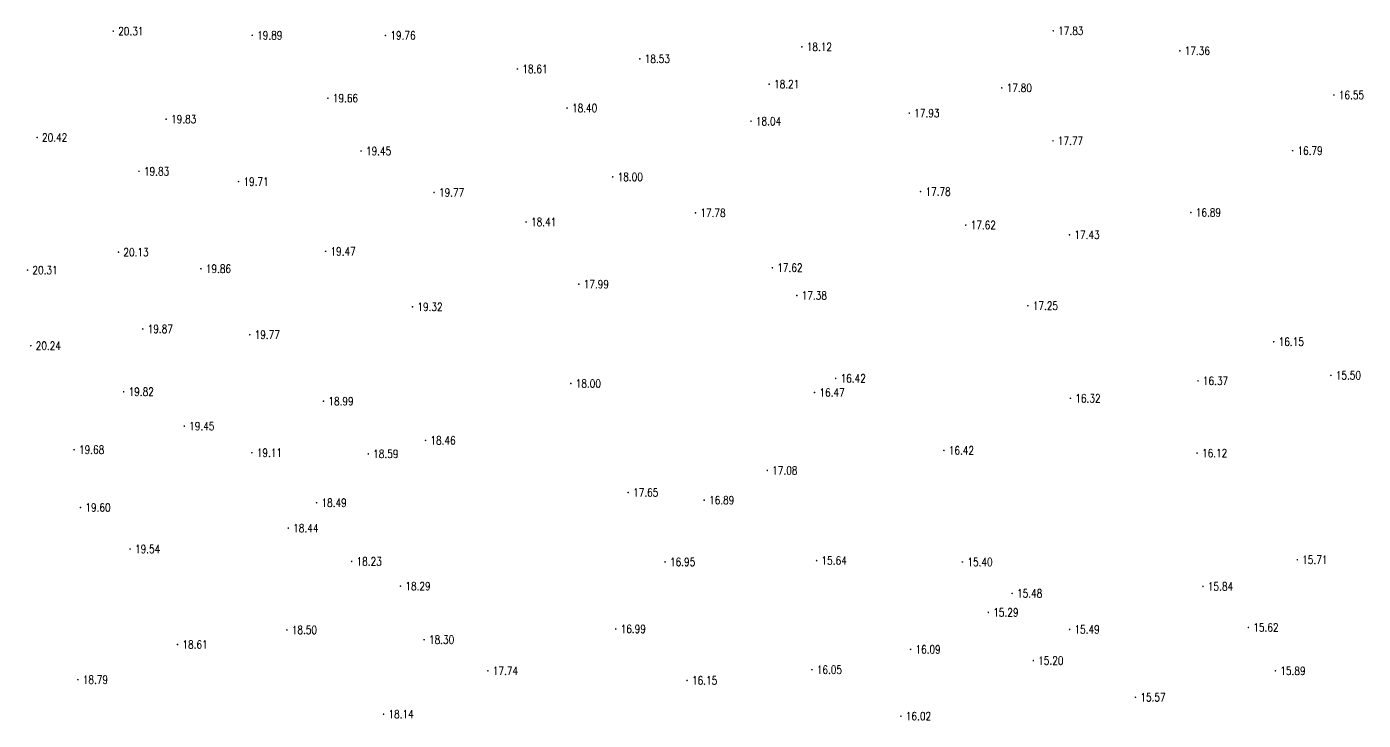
# Model space of a CAD drawing. Extents: x 476861 to 479475, y 2367369 to 2370541.
# Drawn here: x 477610.6 to 477774, y 2368754.5 to 2368839.2 of the extents above; entities that cross this region are included whole.
import ezdxf
from ezdxf.enums import TextEntityAlignment as Align

# ---------------------------------------------------------------- set-up
doc = ezdxf.new("R2010")
doc.units = 0
doc.header["$LTSCALE"] = 0.5
doc.layers.get('0').update_dxf_attribs({"linetype": 'CONTINUOUS'})
doc.layers.add('GCD', color=1, linetype='CONTINUOUS')
doc.styles.add('HZ', font='rs.shx', dxfattribs={"width": 0.8, "bigfont": 'hztxt.shx'})

# ---------------------------------------------------------------- blocks, each defined once
blk = doc.blocks.new('GC200')
at = {"linetype": 'Continuous', "const_width": 0.2, "flags": 128}
blk.add_lwpolyline([(-0.1, 0, 1), (0.1, 0, 1)], format="xyb", close=True, dxfattribs=at)

msp = doc.modelspace()

# ---------------------------------------------------------------- block references
at = {"layer": 'GCD', "linetype": 'Continuous'}
ref = msp.add_blockref('GC200', (477621.142, 2368838.704, 20.309), dxfattribs=dict(at, xscale=0.5, yscale=0.5, zscale=0.5))
ref.add_attrib('height', '20.31', dxfattribs={"linetype": 'Continuous', "height": 1, "style": 'HZ', "width": 0.8}).set_placement((477621.742, 2368838.704, 20.309), align=Align.MIDDLE_LEFT)
ref = msp.add_blockref('GC200', (477638.129, 2368838.192, 19.892), dxfattribs=dict(at, xscale=0.5, yscale=0.5, zscale=0.5))
ref.add_attrib('height', '19.89', dxfattribs={"linetype": 'Continuous', "height": 1, "style": 'HZ', "width": 0.8}).set_placement((477638.729, 2368838.192, 19.892), align=Align.MIDDLE_LEFT)
ref = msp.add_blockref('GC200', (477654.409, 2368838.184, 19.756), dxfattribs=dict(at, xscale=0.5, yscale=0.5, zscale=0.5))
ref.add_attrib('height', '19.76', dxfattribs={"linetype": 'Continuous', "height": 1, "style": 'HZ', "width": 0.8}).set_placement((477655.009, 2368838.184, 19.756), align=Align.MIDDLE_LEFT)
ref = msp.add_blockref('GC200', (477736.058, 2368838.743, 17.834), dxfattribs=dict(at, xscale=0.5, yscale=0.5, zscale=0.5))
ref.add_attrib('height', '17.83', dxfattribs={"linetype": 'Continuous', "height": 1, "style": 'HZ', "width": 0.8}).set_placement((477736.658, 2368838.743, 17.834), align=Align.MIDDLE_LEFT)
ref = msp.add_blockref('GC200', (477705.321, 2368836.784, 18.122), dxfattribs=dict(at, xscale=0.5, yscale=0.5, zscale=0.5))
ref.add_attrib('height', '18.12', dxfattribs={"linetype": 'Continuous', "height": 1, "style": 'HZ', "width": 0.8}).set_placement((477705.921, 2368836.784, 18.122), align=Align.MIDDLE_LEFT)
ref = msp.add_blockref('GC200', (477751.519, 2368836.294, 17.36), dxfattribs=dict(at, xscale=0.5, yscale=0.5, zscale=0.5))
ref.add_attrib('height', '17.36', dxfattribs={"linetype": 'Continuous', "height": 1, "style": 'HZ', "width": 0.8}).set_placement((477752.119, 2368836.294, 17.36), align=Align.MIDDLE_LEFT)
ref = msp.add_blockref('GC200', (477685.507, 2368835.326, 18.53), dxfattribs=dict(at, xscale=0.5, yscale=0.5, zscale=0.5))
ref.add_attrib('height', '18.53', dxfattribs={"linetype": 'Continuous', "height": 1, "style": 'HZ', "width": 0.8}).set_placement((477686.107, 2368835.326, 18.53), align=Align.MIDDLE_LEFT)
ref = msp.add_blockref('GC200', (477670.54, 2368834.08, 18.614), dxfattribs=dict(at, xscale=0.5, yscale=0.5, zscale=0.5))
ref.add_attrib('height', '18.61', dxfattribs={"linetype": 'Continuous', "height": 1, "style": 'HZ', "width": 0.8}).set_placement((477671.14, 2368834.08, 18.614), align=Align.MIDDLE_LEFT)
ref = msp.add_blockref('GC200', (477701.323, 2368832.226, 18.206), dxfattribs=dict(at, xscale=0.5, yscale=0.5, zscale=0.5))
ref.add_attrib('height', '18.21', dxfattribs={"linetype": 'Continuous', "height": 1, "style": 'HZ', "width": 0.8}).set_placement((477701.923, 2368832.226, 18.206), align=Align.MIDDLE_LEFT)
ref = msp.add_blockref('GC200', (477729.757, 2368831.766, 17.804), dxfattribs=dict(at, xscale=0.5, yscale=0.5, zscale=0.5))
ref.add_attrib('height', '17.80', dxfattribs={"linetype": 'Continuous', "height": 1, "style": 'HZ', "width": 0.8}).set_placement((477730.357, 2368831.766, 17.804), align=Align.MIDDLE_LEFT)
ref = msp.add_blockref('GC200', (477647.382, 2368830.511, 19.66), dxfattribs=dict(at, xscale=0.5, yscale=0.5, zscale=0.5))
ref.add_attrib('height', '19.66', dxfattribs={"linetype": 'Continuous', "height": 1, "style": 'HZ', "width": 0.8}).set_placement((477647.982, 2368830.511, 19.66), align=Align.MIDDLE_LEFT)
ref = msp.add_blockref('GC200', (477770.369, 2368830.897, 16.549), dxfattribs=dict(at, xscale=0.5, yscale=0.5, zscale=0.5))
ref.add_attrib('height', '16.55', dxfattribs={"linetype": 'Continuous', "height": 1, "style": 'HZ', "width": 0.8}).set_placement((477770.969, 2368830.897, 16.549), align=Align.MIDDLE_LEFT)
ref = msp.add_blockref('GC200', (477627.607, 2368827.949, 19.83), dxfattribs=dict(at, xscale=0.5, yscale=0.5, zscale=0.5))
ref.add_attrib('height', '19.83', dxfattribs={"linetype": 'Continuous', "height": 1, "style": 'HZ', "width": 0.8}).set_placement((477628.207, 2368827.949, 19.83), align=Align.MIDDLE_LEFT)
ref = msp.add_blockref('GC200', (477676.617, 2368829.301, 18.403), dxfattribs=dict(at, xscale=0.5, yscale=0.5, zscale=0.5))
ref.add_attrib('height', '18.40', dxfattribs={"linetype": 'Continuous', "height": 1, "style": 'HZ', "width": 0.8}).set_placement((477677.217, 2368829.301, 18.403), align=Align.MIDDLE_LEFT)
ref = msp.add_blockref('GC200', (477718.455, 2368828.681, 17.933), dxfattribs=dict(at, xscale=0.5, yscale=0.5, zscale=0.5))
ref.add_attrib('height', '17.93', dxfattribs={"linetype": 'Continuous', "height": 1, "style": 'HZ', "width": 0.8}).set_placement((477719.055, 2368828.681, 17.933), align=Align.MIDDLE_LEFT)
ref = msp.add_blockref('GC200', (477699.098, 2368827.687, 18.042), dxfattribs=dict(at, xscale=0.5, yscale=0.5, zscale=0.5))
ref.add_attrib('height', '18.04', dxfattribs={"linetype": 'Continuous', "height": 1, "style": 'HZ', "width": 0.8}).set_placement((477699.698, 2368827.687, 18.042), align=Align.MIDDLE_LEFT)
ref = msp.add_blockref('GC200', (477611.824, 2368825.7, 20.423), dxfattribs=dict(at, xscale=0.5, yscale=0.5, zscale=0.5))
ref.add_attrib('height', '20.42', dxfattribs={"linetype": 'Continuous', "height": 1, "style": 'HZ', "width": 0.8}).set_placement((477612.424, 2368825.7, 20.423), align=Align.MIDDLE_LEFT)
ref = msp.add_blockref('GC200', (477736.021, 2368825.296, 17.774), dxfattribs=dict(at, xscale=0.5, yscale=0.5, zscale=0.5))
ref.add_attrib('height', '17.77', dxfattribs={"linetype": 'Continuous', "height": 1, "style": 'HZ', "width": 0.8}).set_placement((477736.621, 2368825.296, 17.774), align=Align.MIDDLE_LEFT)
ref = msp.add_blockref('GC200', (477651.429, 2368824.051, 19.448), dxfattribs=dict(at, xscale=0.5, yscale=0.5, zscale=0.5))
ref.add_attrib('height', '19.45', dxfattribs={"linetype": 'Continuous', "height": 1, "style": 'HZ', "width": 0.8}).set_placement((477652.029, 2368824.051, 19.448), align=Align.MIDDLE_LEFT)
ref = msp.add_blockref('GC200', (477765.306, 2368824.091, 16.787), dxfattribs=dict(at, xscale=0.5, yscale=0.5, zscale=0.5))
ref.add_attrib('height', '16.79', dxfattribs={"linetype": 'Continuous', "height": 1, "style": 'HZ', "width": 0.8}).set_placement((477765.906, 2368824.091, 16.787), align=Align.MIDDLE_LEFT)
ref = msp.add_blockref('GC200', (477624.284, 2368821.565, 19.828), dxfattribs=dict(at, xscale=0.5, yscale=0.5, zscale=0.5))
ref.add_attrib('height', '19.83', dxfattribs={"linetype": 'Continuous', "height": 1, "style": 'HZ', "width": 0.8}).set_placement((477624.884, 2368821.565, 19.828), align=Align.MIDDLE_LEFT)
ref = msp.add_blockref('GC200', (477636.451, 2368820.309, 19.706), dxfattribs=dict(at, xscale=0.5, yscale=0.5, zscale=0.5))
ref.add_attrib('height', '19.71', dxfattribs={"linetype": 'Continuous', "height": 1, "style": 'HZ', "width": 0.8}).set_placement((477637.051, 2368820.309, 19.706), align=Align.MIDDLE_LEFT)
ref = msp.add_blockref('GC200', (477682.194, 2368820.883, 18.001), dxfattribs=dict(at, xscale=0.5, yscale=0.5, zscale=0.5))
ref.add_attrib('height', '18.00', dxfattribs={"linetype": 'Continuous', "height": 1, "style": 'HZ', "width": 0.8}).set_placement((477682.794, 2368820.883, 18.001), align=Align.MIDDLE_LEFT)
ref = msp.add_blockref('GC200', (477660.352, 2368818.983, 19.766), dxfattribs=dict(at, xscale=0.5, yscale=0.5, zscale=0.5))
ref.add_attrib('height', '19.77', dxfattribs={"linetype": 'Continuous', "height": 1, "style": 'HZ', "width": 0.8}).set_placement((477660.952, 2368818.983, 19.766), align=Align.MIDDLE_LEFT)
ref = msp.add_blockref('GC200', (477719.831, 2368819.089, 17.775), dxfattribs=dict(at, xscale=0.5, yscale=0.5, zscale=0.5))
ref.add_attrib('height', '17.78', dxfattribs={"linetype": 'Continuous', "height": 1, "style": 'HZ', "width": 0.8}).set_placement((477720.431, 2368819.089, 17.775), align=Align.MIDDLE_LEFT)
ref = msp.add_blockref('GC200', (477692.308, 2368816.492, 17.783), dxfattribs=dict(at, xscale=0.5, yscale=0.5, zscale=0.5))
ref.add_attrib('height', '17.78', dxfattribs={"linetype": 'Continuous', "height": 1, "style": 'HZ', "width": 0.8}).set_placement((477692.908, 2368816.492, 17.783), align=Align.MIDDLE_LEFT)
ref = msp.add_blockref('GC200', (477752.881, 2368816.533, 16.89), dxfattribs=dict(at, xscale=0.5, yscale=0.5, zscale=0.5))
ref.add_attrib('height', '16.89', dxfattribs={"linetype": 'Continuous', "height": 1, "style": 'HZ', "width": 0.8}).set_placement((477753.481, 2368816.533, 16.89), align=Align.MIDDLE_LEFT)
ref = msp.add_blockref('GC200', (477671.607, 2368815.377, 18.41), dxfattribs=dict(at, xscale=0.5, yscale=0.5, zscale=0.5))
ref.add_attrib('height', '18.41', dxfattribs={"linetype": 'Continuous', "height": 1, "style": 'HZ', "width": 0.8}).set_placement((477672.207, 2368815.377, 18.41), align=Align.MIDDLE_LEFT)
ref = msp.add_blockref('GC200', (477725.356, 2368814.997, 17.62), dxfattribs=dict(at, xscale=0.5, yscale=0.5, zscale=0.5))
ref.add_attrib('height', '17.62', dxfattribs={"linetype": 'Continuous', "height": 1, "style": 'HZ', "width": 0.8}).set_placement((477725.956, 2368814.997, 17.62), align=Align.MIDDLE_LEFT)
ref = msp.add_blockref('GC200', (477738.034, 2368813.801, 17.432), dxfattribs=dict(at, xscale=0.5, yscale=0.5, zscale=0.5))
ref.add_attrib('height', '17.43', dxfattribs={"linetype": 'Continuous', "height": 1, "style": 'HZ', "width": 0.8}).set_placement((477738.634, 2368813.801, 17.432), align=Align.MIDDLE_LEFT)
ref = msp.add_blockref('GC200', (477621.774, 2368811.678, 20.132), dxfattribs=dict(at, xscale=0.5, yscale=0.5, zscale=0.5))
ref.add_attrib('height', '20.13', dxfattribs={"linetype": 'Continuous', "height": 1, "style": 'HZ', "width": 0.8}).set_placement((477622.374, 2368811.678, 20.132), align=Align.MIDDLE_LEFT)
ref = msp.add_blockref('GC200', (477647.095, 2368811.786, 19.473), dxfattribs=dict(at, xscale=0.5, yscale=0.5, zscale=0.5))
ref.add_attrib('height', '19.47', dxfattribs={"linetype": 'Continuous', "height": 1, "style": 'HZ', "width": 0.8}).set_placement((477647.695, 2368811.786, 19.473), align=Align.MIDDLE_LEFT)
ref = msp.add_blockref('GC200', (477610.657, 2368809.494, 20.314), dxfattribs=dict(at, xscale=0.5, yscale=0.5, zscale=0.5))
ref.add_attrib('height', '20.31', dxfattribs={"linetype": 'Continuous', "height": 1, "style": 'HZ', "width": 0.8}).set_placement((477611.257, 2368809.494, 20.314), align=Align.MIDDLE_LEFT)
ref = msp.add_blockref('GC200', (477631.855, 2368809.658, 19.864), dxfattribs=dict(at, xscale=0.5, yscale=0.5, zscale=0.5))
ref.add_attrib('height', '19.86', dxfattribs={"linetype": 'Continuous', "height": 1, "style": 'HZ', "width": 0.8}).set_placement((477632.455, 2368809.658, 19.864), align=Align.MIDDLE_LEFT)
ref = msp.add_blockref('GC200', (477701.713, 2368809.785, 17.621), dxfattribs=dict(at, xscale=0.5, yscale=0.5, zscale=0.5))
ref.add_attrib('height', '17.62', dxfattribs={"linetype": 'Continuous', "height": 1, "style": 'HZ', "width": 0.8}).set_placement((477702.313, 2368809.785, 17.621), align=Align.MIDDLE_LEFT)
ref = msp.add_blockref('GC200', (477678.053, 2368807.781, 17.985), dxfattribs=dict(at, xscale=0.5, yscale=0.5, zscale=0.5))
ref.add_attrib('height', '17.99', dxfattribs={"linetype": 'Continuous', "height": 1, "style": 'HZ', "width": 0.8}).set_placement((477678.653, 2368807.781, 17.985), align=Align.MIDDLE_LEFT)
ref = msp.add_blockref('GC200', (477704.699, 2368806.391, 17.38), dxfattribs=dict(at, xscale=0.5, yscale=0.5, zscale=0.5))
ref.add_attrib('height', '17.38', dxfattribs={"linetype": 'Continuous', "height": 1, "style": 'HZ', "width": 0.8}).set_placement((477705.299, 2368806.391, 17.38), align=Align.MIDDLE_LEFT)
ref = msp.add_blockref('GC200', (477732.952, 2368805.138, 17.252), dxfattribs=dict(at, xscale=0.5, yscale=0.5, zscale=0.5))
ref.add_attrib('height', '17.25', dxfattribs={"linetype": 'Continuous', "height": 1, "style": 'HZ', "width": 0.8}).set_placement((477733.552, 2368805.138, 17.252), align=Align.MIDDLE_LEFT)
ref = msp.add_blockref('GC200', (477657.712, 2368804.997, 19.318), dxfattribs=dict(at, xscale=0.5, yscale=0.5, zscale=0.5))
ref.add_attrib('height', '19.32', dxfattribs={"linetype": 'Continuous', "height": 1, "style": 'HZ', "width": 0.8}).set_placement((477658.312, 2368804.997, 19.318), align=Align.MIDDLE_LEFT)
ref = msp.add_blockref('GC200', (477624.739, 2368802.297, 19.865), dxfattribs=dict(at, xscale=0.5, yscale=0.5, zscale=0.5))
ref.add_attrib('height', '19.87', dxfattribs={"linetype": 'Continuous', "height": 1, "style": 'HZ', "width": 0.8}).set_placement((477625.339, 2368802.297, 19.865), align=Align.MIDDLE_LEFT)
ref = msp.add_blockref('GC200', (477611.055, 2368800.247, 20.24), dxfattribs=dict(at, xscale=0.5, yscale=0.5, zscale=0.5))
ref.add_attrib('height', '20.24', dxfattribs={"linetype": 'Continuous', "height": 1, "style": 'HZ', "width": 0.8}).set_placement((477611.655, 2368800.247, 20.24), align=Align.MIDDLE_LEFT)
ref = msp.add_blockref('GC200', (477637.817, 2368801.596, 19.771), dxfattribs=dict(at, xscale=0.5, yscale=0.5, zscale=0.5))
ref.add_attrib('height', '19.77', dxfattribs={"linetype": 'Continuous', "height": 1, "style": 'HZ', "width": 0.8}).set_placement((477638.417, 2368801.596, 19.771), align=Align.MIDDLE_LEFT)
ref = msp.add_blockref('GC200', (477763.006, 2368800.735, 16.146), dxfattribs=dict(at, xscale=0.5, yscale=0.5, zscale=0.5))
ref.add_attrib('height', '16.15', dxfattribs={"linetype": 'Continuous', "height": 1, "style": 'HZ', "width": 0.8}).set_placement((477763.606, 2368800.735, 16.146), align=Align.MIDDLE_LEFT)
ref = msp.add_blockref('GC200', (477677.068, 2368795.626, 18.001), dxfattribs=dict(at, xscale=0.5, yscale=0.5, zscale=0.5))
ref.add_attrib('height', '18.00', dxfattribs={"linetype": 'Continuous', "height": 1, "style": 'HZ', "width": 0.8}).set_placement((477677.668, 2368795.626, 18.001), align=Align.MIDDLE_LEFT)
ref = msp.add_blockref('GC200', (477709.453, 2368796.255, 16.417), dxfattribs=dict(at, xscale=0.5, yscale=0.5, zscale=0.5))
ref.add_attrib('height', '16.42', dxfattribs={"linetype": 'Continuous', "height": 1, "style": 'HZ', "width": 0.8}).set_placement((477710.053, 2368796.255, 16.417), align=Align.MIDDLE_LEFT)
ref = msp.add_blockref('GC200', (477753.748, 2368795.954, 16.373), dxfattribs=dict(at, xscale=0.5, yscale=0.5, zscale=0.5))
ref.add_attrib('height', '16.37', dxfattribs={"linetype": 'Continuous', "height": 1, "style": 'HZ', "width": 0.8}).set_placement((477754.348, 2368795.954, 16.373), align=Align.MIDDLE_LEFT)
ref = msp.add_blockref('GC200', (477769.991, 2368796.626, 15.497), dxfattribs=dict(at, xscale=0.5, yscale=0.5, zscale=0.5))
ref.add_attrib('height', '15.50', dxfattribs={"linetype": 'Continuous', "height": 1, "style": 'HZ', "width": 0.8}).set_placement((477770.591, 2368796.626, 15.497), align=Align.MIDDLE_LEFT)
ref = msp.add_blockref('GC200', (477622.41, 2368794.625, 19.815), dxfattribs=dict(at, xscale=0.5, yscale=0.5, zscale=0.5))
ref.add_attrib('height', '19.82', dxfattribs={"linetype": 'Continuous', "height": 1, "style": 'HZ', "width": 0.8}).set_placement((477623.01, 2368794.625, 19.815), align=Align.MIDDLE_LEFT)
ref = msp.add_blockref('GC200', (477706.867, 2368794.524, 16.469), dxfattribs=dict(at, xscale=0.5, yscale=0.5, zscale=0.5))
ref.add_attrib('height', '16.47', dxfattribs={"linetype": 'Continuous', "height": 1, "style": 'HZ', "width": 0.8}).set_placement((477707.467, 2368794.524, 16.469), align=Align.MIDDLE_LEFT)
ref = msp.add_blockref('GC200', (477738.149, 2368793.82, 16.321), dxfattribs=dict(at, xscale=0.5, yscale=0.5, zscale=0.5))
ref.add_attrib('height', '16.32', dxfattribs={"linetype": 'Continuous', "height": 1, "style": 'HZ', "width": 0.8}).set_placement((477738.749, 2368793.82, 16.321), align=Align.MIDDLE_LEFT)
ref = msp.add_blockref('GC200', (477646.834, 2368793.463, 18.99), dxfattribs=dict(at, xscale=0.5, yscale=0.5, zscale=0.5))
ref.add_attrib('height', '18.99', dxfattribs={"linetype": 'Continuous', "height": 1, "style": 'HZ', "width": 0.8}).set_placement((477647.434, 2368793.463, 18.99), align=Align.MIDDLE_LEFT)
ref = msp.add_blockref('GC200', (477629.821, 2368790.42, 19.453), dxfattribs=dict(at, xscale=0.5, yscale=0.5, zscale=0.5))
ref.add_attrib('height', '19.45', dxfattribs={"linetype": 'Continuous', "height": 1, "style": 'HZ', "width": 0.8}).set_placement((477630.421, 2368790.42, 19.453), align=Align.MIDDLE_LEFT)
ref = msp.add_blockref('GC200', (477659.308, 2368788.68, 18.464), dxfattribs=dict(at, xscale=0.5, yscale=0.5, zscale=0.5))
ref.add_attrib('height', '18.46', dxfattribs={"linetype": 'Continuous', "height": 1, "style": 'HZ', "width": 0.8}).set_placement((477659.908, 2368788.68, 18.464), align=Align.MIDDLE_LEFT)
ref = msp.add_blockref('GC200', (477616.343, 2368787.539, 19.683), dxfattribs=dict(at, xscale=0.5, yscale=0.5, zscale=0.5))
ref.add_attrib('height', '19.68', dxfattribs={"linetype": 'Continuous', "height": 1, "style": 'HZ', "width": 0.8}).set_placement((477616.943, 2368787.539, 19.683), align=Align.MIDDLE_LEFT)
ref = msp.add_blockref('GC200', (477638.081, 2368787.171, 19.111), dxfattribs=dict(at, xscale=0.5, yscale=0.5, zscale=0.5))
ref.add_attrib('height', '19.11', dxfattribs={"linetype": 'Continuous', "height": 1, "style": 'HZ', "width": 0.8}).set_placement((477638.681, 2368787.171, 19.111), align=Align.MIDDLE_LEFT)
ref = msp.add_blockref('GC200', (477722.682, 2368787.452, 16.42), dxfattribs=dict(at, xscale=0.5, yscale=0.5, zscale=0.5))
ref.add_attrib('height', '16.42', dxfattribs={"linetype": 'Continuous', "height": 1, "style": 'HZ', "width": 0.8}).set_placement((477723.282, 2368787.452, 16.42), align=Align.MIDDLE_LEFT)
ref = msp.add_blockref('GC200', (477753.636, 2368787.122, 16.118), dxfattribs=dict(at, xscale=0.5, yscale=0.5, zscale=0.5))
ref.add_attrib('height', '16.12', dxfattribs={"linetype": 'Continuous', "height": 1, "style": 'HZ', "width": 0.8}).set_placement((477754.236, 2368787.122, 16.118), align=Align.MIDDLE_LEFT)
ref = msp.add_blockref('GC200', (477652.314, 2368787.024, 18.585), dxfattribs=dict(at, xscale=0.5, yscale=0.5, zscale=0.5))
ref.add_attrib('height', '18.59', dxfattribs={"linetype": 'Continuous', "height": 1, "style": 'HZ', "width": 0.8}).set_placement((477652.914, 2368787.024, 18.585), align=Align.MIDDLE_LEFT)
ref = msp.add_blockref('GC200', (477701.092, 2368785.004, 17.077), dxfattribs=dict(at, xscale=0.5, yscale=0.5, zscale=0.5))
ref.add_attrib('height', '17.08', dxfattribs={"linetype": 'Continuous', "height": 1, "style": 'HZ', "width": 0.8}).set_placement((477701.692, 2368785.004, 17.077), align=Align.MIDDLE_LEFT)
ref = msp.add_blockref('GC200', (477684.087, 2368782.31, 17.651), dxfattribs=dict(at, xscale=0.5, yscale=0.5, zscale=0.5))
ref.add_attrib('height', '17.65', dxfattribs={"linetype": 'Continuous', "height": 1, "style": 'HZ', "width": 0.8}).set_placement((477684.687, 2368782.31, 17.651), align=Align.MIDDLE_LEFT)
ref = msp.add_blockref('GC200', (477645.994, 2368781.058, 18.493), dxfattribs=dict(at, xscale=0.5, yscale=0.5, zscale=0.5))
ref.add_attrib('height', '18.49', dxfattribs={"linetype": 'Continuous', "height": 1, "style": 'HZ', "width": 0.8}).set_placement((477646.594, 2368781.058, 18.493), align=Align.MIDDLE_LEFT)
ref = msp.add_blockref('GC200', (477693.378, 2368781.375, 16.893), dxfattribs=dict(at, xscale=0.5, yscale=0.5, zscale=0.5))
ref.add_attrib('height', '16.89', dxfattribs={"linetype": 'Continuous', "height": 1, "style": 'HZ', "width": 0.8}).set_placement((477693.978, 2368781.375, 16.893), align=Align.MIDDLE_LEFT)
ref = msp.add_blockref('GC200', (477617.125, 2368780.469, 19.597), dxfattribs=dict(at, xscale=0.5, yscale=0.5, zscale=0.5))
ref.add_attrib('height', '19.60', dxfattribs={"linetype": 'Continuous', "height": 1, "style": 'HZ', "width": 0.8}).set_placement((477617.725, 2368780.469, 19.597), align=Align.MIDDLE_LEFT)
ref = msp.add_blockref('GC200', (477642.535, 2368777.953, 18.438), dxfattribs=dict(at, xscale=0.5, yscale=0.5, zscale=0.5))
ref.add_attrib('height', '18.44', dxfattribs={"linetype": 'Continuous', "height": 1, "style": 'HZ', "width": 0.8}).set_placement((477643.135, 2368777.953, 18.438), align=Align.MIDDLE_LEFT)
ref = msp.add_blockref('GC200', (477623.196, 2368775.401, 19.539), dxfattribs=dict(at, xscale=0.5, yscale=0.5, zscale=0.5))
ref.add_attrib('height', '19.54', dxfattribs={"linetype": 'Continuous', "height": 1, "style": 'HZ', "width": 0.8}).set_placement((477623.796, 2368775.401, 19.539), align=Align.MIDDLE_LEFT)
ref = msp.add_blockref('GC200', (477707.125, 2368773.986, 15.64), dxfattribs=dict(at, xscale=0.5, yscale=0.5, zscale=0.5))
ref.add_attrib('height', '15.64', dxfattribs={"linetype": 'Continuous', "height": 1, "style": 'HZ', "width": 0.8}).set_placement((477707.725, 2368773.986, 15.64), align=Align.MIDDLE_LEFT)
ref = msp.add_blockref('GC200', (477765.888, 2368774.091, 15.706), dxfattribs=dict(at, xscale=0.5, yscale=0.5, zscale=0.5))
ref.add_attrib('height', '15.71', dxfattribs={"linetype": 'Continuous', "height": 1, "style": 'HZ', "width": 0.8}).set_placement((477766.488, 2368774.091, 15.706), align=Align.MIDDLE_LEFT)
ref = msp.add_blockref('GC200', (477650.28, 2368773.881, 18.228), dxfattribs=dict(at, xscale=0.5, yscale=0.5, zscale=0.5))
ref.add_attrib('height', '18.23', dxfattribs={"linetype": 'Continuous', "height": 1, "style": 'HZ', "width": 0.8}).set_placement((477650.88, 2368773.881, 18.228), align=Align.MIDDLE_LEFT)
ref = msp.add_blockref('GC200', (477688.595, 2368773.819, 16.951), dxfattribs=dict(at, xscale=0.5, yscale=0.5, zscale=0.5))
ref.add_attrib('height', '16.95', dxfattribs={"linetype": 'Continuous', "height": 1, "style": 'HZ', "width": 0.8}).set_placement((477689.195, 2368773.819, 16.951), align=Align.MIDDLE_LEFT)
ref = msp.add_blockref('GC200', (477724.951, 2368773.808, 15.399), dxfattribs=dict(at, xscale=0.5, yscale=0.5, zscale=0.5))
ref.add_attrib('height', '15.40', dxfattribs={"linetype": 'Continuous', "height": 1, "style": 'HZ', "width": 0.8}).set_placement((477725.551, 2368773.808, 15.399), align=Align.MIDDLE_LEFT)
ref = msp.add_blockref('GC200', (477656.243, 2368770.862, 18.29), dxfattribs=dict(at, xscale=0.5, yscale=0.5, zscale=0.5))
ref.add_attrib('height', '18.29', dxfattribs={"linetype": 'Continuous', "height": 1, "style": 'HZ', "width": 0.8}).set_placement((477656.843, 2368770.862, 18.29), align=Align.MIDDLE_LEFT)
ref = msp.add_blockref('GC200', (477754.357, 2368770.825, 15.841), dxfattribs=dict(at, xscale=0.5, yscale=0.5, zscale=0.5))
ref.add_attrib('height', '15.84', dxfattribs={"linetype": 'Continuous', "height": 1, "style": 'HZ', "width": 0.8}).set_placement((477754.957, 2368770.825, 15.841), align=Align.MIDDLE_LEFT)
ref = msp.add_blockref('GC200', (477731.022, 2368769.974, 15.479), dxfattribs=dict(at, xscale=0.5, yscale=0.5, zscale=0.5))
ref.add_attrib('height', '15.48', dxfattribs={"linetype": 'Continuous', "height": 1, "style": 'HZ', "width": 0.8}).set_placement((477731.622, 2368769.974, 15.479), align=Align.MIDDLE_LEFT)
ref = msp.add_blockref('GC200', (477728.117, 2368767.651, 15.287), dxfattribs=dict(at, xscale=0.5, yscale=0.5, zscale=0.5))
ref.add_attrib('height', '15.29', dxfattribs={"linetype": 'Continuous', "height": 1, "style": 'HZ', "width": 0.8}).set_placement((477728.717, 2368767.651, 15.287), align=Align.MIDDLE_LEFT)
ref = msp.add_blockref('GC200', (477759.905, 2368765.806, 15.624), dxfattribs=dict(at, xscale=0.5, yscale=0.5, zscale=0.5))
ref.add_attrib('height', '15.62', dxfattribs={"linetype": 'Continuous', "height": 1, "style": 'HZ', "width": 0.8}).set_placement((477760.505, 2368765.806, 15.624), align=Align.MIDDLE_LEFT)
ref = msp.add_blockref('GC200', (477642.366, 2368765.503, 18.503), dxfattribs=dict(at, xscale=0.5, yscale=0.5, zscale=0.5))
ref.add_attrib('height', '18.50', dxfattribs={"linetype": 'Continuous', "height": 1, "style": 'HZ', "width": 0.8}).set_placement((477642.966, 2368765.503, 18.503), align=Align.MIDDLE_LEFT)
ref = msp.add_blockref('GC200', (477659.132, 2368764.313, 18.304), dxfattribs=dict(at, xscale=0.5, yscale=0.5, zscale=0.5))
ref.add_attrib('height', '18.30', dxfattribs={"linetype": 'Continuous', "height": 1, "style": 'HZ', "width": 0.8}).set_placement((477659.732, 2368764.313, 18.304), align=Align.MIDDLE_LEFT)
ref = msp.add_blockref('GC200', (477682.562, 2368765.624, 16.99), dxfattribs=dict(at, xscale=0.5, yscale=0.5, zscale=0.5))
ref.add_attrib('height', '16.99', dxfattribs={"linetype": 'Continuous', "height": 1, "style": 'HZ', "width": 0.8}).set_placement((477683.162, 2368765.624, 16.99), align=Align.MIDDLE_LEFT)
ref = msp.add_blockref('GC200', (477738.052, 2368765.57, 15.489), dxfattribs=dict(at, xscale=0.5, yscale=0.5, zscale=0.5))
ref.add_attrib('height', '15.49', dxfattribs={"linetype": 'Continuous', "height": 1, "style": 'HZ', "width": 0.8}).set_placement((477738.652, 2368765.57, 15.489), align=Align.MIDDLE_LEFT)
ref = msp.add_blockref('GC200', (477628.995, 2368763.72, 18.608), dxfattribs=dict(at, xscale=0.5, yscale=0.5, zscale=0.5))
ref.add_attrib('height', '18.61', dxfattribs={"linetype": 'Continuous', "height": 1, "style": 'HZ', "width": 0.8}).set_placement((477629.595, 2368763.72, 18.608), align=Align.MIDDLE_LEFT)
ref = msp.add_blockref('GC200', (477718.609, 2368763.13, 16.094), dxfattribs=dict(at, xscale=0.5, yscale=0.5, zscale=0.5))
ref.add_attrib('height', '16.09', dxfattribs={"linetype": 'Continuous', "height": 1, "style": 'HZ', "width": 0.8}).set_placement((477719.209, 2368763.13, 16.094), align=Align.MIDDLE_LEFT)
ref = msp.add_blockref('GC200', (477733.614, 2368761.755, 15.201), dxfattribs=dict(at, xscale=0.5, yscale=0.5, zscale=0.5))
ref.add_attrib('height', '15.20', dxfattribs={"linetype": 'Continuous', "height": 1, "style": 'HZ', "width": 0.8}).set_placement((477734.214, 2368761.755, 15.201), align=Align.MIDDLE_LEFT)
ref = msp.add_blockref('GC200', (477616.811, 2368759.425, 18.788), dxfattribs=dict(at, xscale=0.5, yscale=0.5, zscale=0.5))
ref.add_attrib('height', '18.79', dxfattribs={"linetype": 'Continuous', "height": 1, "style": 'HZ', "width": 0.8}).set_placement((477617.411, 2368759.425, 18.788), align=Align.MIDDLE_LEFT)
ref = msp.add_blockref('GC200', (477666.942, 2368760.505, 17.742), dxfattribs=dict(at, xscale=0.5, yscale=0.5, zscale=0.5))
ref.add_attrib('height', '17.74', dxfattribs={"linetype": 'Continuous', "height": 1, "style": 'HZ', "width": 0.8}).set_placement((477667.542, 2368760.505, 17.742), align=Align.MIDDLE_LEFT)
ref = msp.add_blockref('GC200', (477691.286, 2368759.334, 16.15), dxfattribs=dict(at, xscale=0.5, yscale=0.5, zscale=0.5))
ref.add_attrib('height', '16.15', dxfattribs={"linetype": 'Continuous', "height": 1, "style": 'HZ', "width": 0.8}).set_placement((477691.886, 2368759.334, 16.15), align=Align.MIDDLE_LEFT)
ref = msp.add_blockref('GC200', (477706.547, 2368760.649, 16.049), dxfattribs=dict(at, xscale=0.5, yscale=0.5, zscale=0.5))
ref.add_attrib('height', '16.05', dxfattribs={"linetype": 'Continuous', "height": 1, "style": 'HZ', "width": 0.8}).set_placement((477707.147, 2368760.649, 16.049), align=Align.MIDDLE_LEFT)
ref = msp.add_blockref('GC200', (477763.206, 2368760.507, 15.894), dxfattribs=dict(at, xscale=0.5, yscale=0.5, zscale=0.5))
ref.add_attrib('height', '15.89', dxfattribs={"linetype": 'Continuous', "height": 1, "style": 'HZ', "width": 0.8}).set_placement((477763.806, 2368760.507, 15.894), align=Align.MIDDLE_LEFT)
ref = msp.add_blockref('GC200', (477746.103, 2368757.273, 15.574), dxfattribs=dict(at, xscale=0.5, yscale=0.5, zscale=0.5))
ref.add_attrib('height', '15.57', dxfattribs={"linetype": 'Continuous', "height": 1, "style": 'HZ', "width": 0.8}).set_placement((477746.703, 2368757.273, 15.574), align=Align.MIDDLE_LEFT)
ref = msp.add_blockref('GC200', (477654.184, 2368755.207, 18.136), dxfattribs=dict(at, xscale=0.5, yscale=0.5, zscale=0.5))
ref.add_attrib('height', '18.14', dxfattribs={"linetype": 'Continuous', "height": 1, "style": 'HZ', "width": 0.8}).set_placement((477654.784, 2368755.207, 18.136), align=Align.MIDDLE_LEFT)
ref = msp.add_blockref('GC200', (477717.434, 2368754.963, 16.022), dxfattribs=dict(at, xscale=0.5, yscale=0.5, zscale=0.5))
ref.add_attrib('height', '16.02', dxfattribs={"linetype": 'Continuous', "height": 1, "style": 'HZ', "width": 0.8}).set_placement((477718.034, 2368754.963, 16.022), align=Align.MIDDLE_LEFT)

doc.saveas('drawing.dxf')
